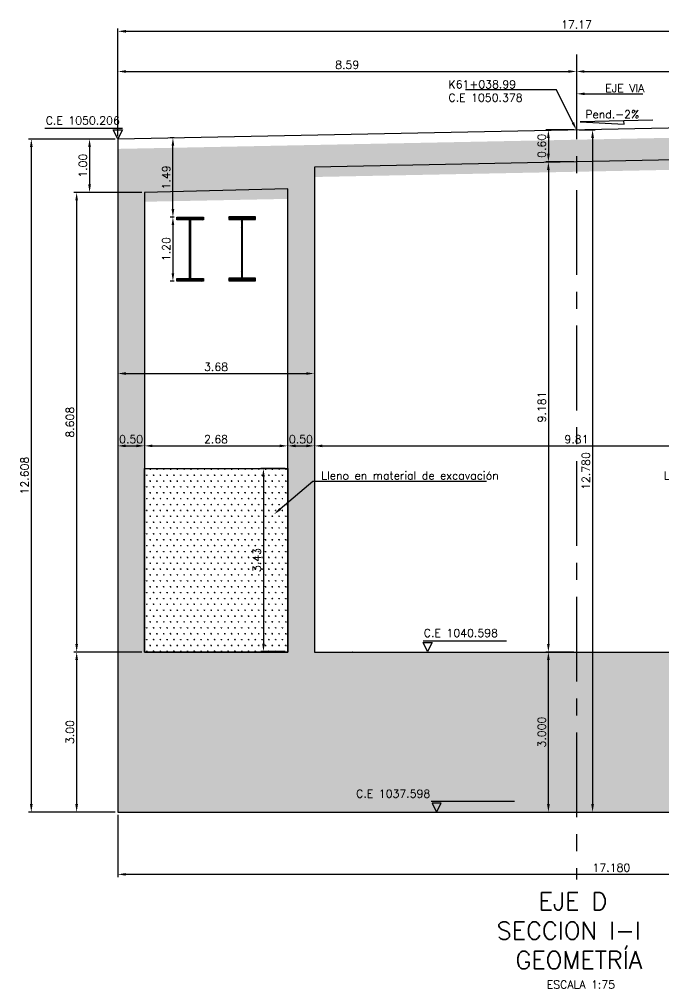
# Model space of a CAD drawing. Header units: metres. Extents: x 1080594 to 1081411, y 976871 to 977162.
# Drawn here: x 1081088.42 to 1081100.49, y 977058.88 to 977077.03 of the extents above; entities that cross this region are included whole.
import ezdxf
from ezdxf import colors
from ezdxf.entities.mleader import LeaderData, LeaderLine
from ezdxf.math import Vec2, Vec3

# ---------------------------------------------------------------- set-up
doc = ezdxf.new("R2010")
doc.units = ezdxf.units.M
doc.header["$LTSCALE"] = 25.4
doc.linetypes.add('CENTER', pattern=[2, 1.25, -0.25, 0.25, -0.25])
for name, color, linetype in [('CONTRAPESO', 3, 'Continuous'), ('DIMCONTRAPESO', 1, 'Continuous'), ('EJE VIA', 10, 'CENTER'), ('PERFIL MET', 37, 'Continuous'), ('REGL175', 7, 'Continuous'), ('SOLIDOS', 9, 'Continuous')]:
    doc.layers.add(name, color=color, linetype=linetype)
for name, color, linetype, lineweight in [('COTA', 1, 'Continuous', 30), ('COTACIM', 20, 'Continuous', 5), ('SOLIDOREFCONT', 254, 'Continuous', 5)]:
    doc.layers.add(name, color=color, linetype=linetype, lineweight=lineweight)
doc.styles.add('romans', font='romans.shx')
doc.dimstyles.new('Copy 75', dxfattribs={"dimtxt": 0.15, "dimasz": 0.15, "dimexe": 0.05, "dimexo": 0.05, "dimgap": 0.05, "dimtad": 1, "dimzin": 0, "dimdsep": 46, "dimtxsty": 'romans', "dimcen": 0.002, "dimclrd": 1, "dimclre": 1, "dimclrt": 3, "dimadec": 4, "dimazin": 0, "dimtfac": 1, "dimtofl": 0, "dimtmove": 1, "dimatfit": 3, "dimfxl": 1, "dimtolj": 1, "dimtzin": 0, "dimarcsym": 1})

# ---------------------------------------------------------------- blocks, each defined once
blk = doc.blocks.new('*D1361')
at = {"layer": 'COTA', "color": 1, "lineweight": -2, "transparency": 16777216}
for p, q in [((1081098.804037377, 977074.9620710793), (1081098.278559812, 977074.9620710793)), ((1081098.328559812, 977074.8120710793), (1081098.328559812, 977074.5137352598)), ((1081098.804039232, 977074.3637352597), (1081098.278559812, 977074.3637352597))]:
    blk.add_line(p, q, dxfattribs=at)
at = {"layer": 'COTA', "color": 1, "transparency": 16777216}
for points in [[(1081098.303559812, 977074.8120710793), (1081098.353559812, 977074.8120710793), (1081098.328559812, 977074.9620710793)], [(1081098.303559812, 977074.5137352598), (1081098.353559812, 977074.5137352598), (1081098.328559812, 977074.3637352597)]]:
    blk.add_solid(points, dxfattribs=at)
at = {"layer": 'Defpoints', "color": 0, "transparency": 16777216}
for p in [(1081098.854037378, 977074.9620710793), (1081098.328559812, 977074.3637352597), (1081098.854039232, 977074.3637352597)]:
    blk.add_point(p, dxfattribs=at)
at = {"layer": 'COTA', "color": 3, "transparency": 16777216, "insert": (1081098.203559812, 977074.6629031695), "char_height": 0.15, "attachment_point": 5, "rotation": 90, "style": 'romans'}
blk.add_mtext('\\A1;0.60', dxfattribs=at)
blk = doc.blocks.new('*D1348')
at = {"layer": 'COTA', "color": 1, "lineweight": -2, "transparency": 16777216}
for p, q in [((1081090.267493849, 977074.8420710828), (1081090.267493849, 977076.8584103943)), ((1081090.417493849, 977076.8084103942), (1081107.290584615, 977076.8084103942)), ((1081107.440584615, 977075.185532898), (1081107.440584615, 977076.8584103943))]:
    blk.add_line(p, q, dxfattribs=at)
at = {"layer": 'COTA', "color": 1, "transparency": 16777216}
for points in [[(1081090.417493849, 977076.8334103943), (1081090.417493849, 977076.7834103942), (1081090.267493849, 977076.8084103942)], [(1081107.290584615, 977076.8334103943), (1081107.290584615, 977076.7834103942), (1081107.440584615, 977076.8084103942)]]:
    blk.add_solid(points, dxfattribs=at)
at = {"layer": 'Defpoints', "color": 0, "transparency": 16777216}
for p in [(1081107.440584615, 977076.8084103942), (1081107.440584615, 977075.1355328979), (1081090.267493849, 977074.7920710827)]:
    blk.add_point(p, dxfattribs=at)
at = {"layer": 'COTA', "color": 3, "transparency": 16777216, "insert": (1081098.854039232, 977076.9334103942), "char_height": 0.15, "attachment_point": 5, "style": 'romans'}
blk.add_mtext('\\A1;17.17', dxfattribs=at)
blk = doc.blocks.new('*D1349')
at = {"layer": 'COTA', "color": 1, "lineweight": -2, "transparency": 16777216}
blk.add_line((1081090.414162893, 977069.0430119804), (1081090.614184708, 977069.0430119804), dxfattribs=at)
at = {"layer": 'COTA', "color": 1, "transparency": 16777216}
for points in [[(1081090.414162893, 977069.0680119804), (1081090.414162893, 977069.0180119803), (1081090.264162893, 977069.0430119804)], [(1081090.614184708, 977069.0680119804), (1081090.614184708, 977069.0180119803), (1081090.764184708, 977069.0430119804)]]:
    blk.add_solid(points, dxfattribs=at)
at = {"layer": 'Defpoints', "color": 0, "transparency": 16777216}
for p in [(1081090.264162893, 977069.0430119804), (1081090.764184708, 977069.0430119804), (1081090.764184708, 977069.0430119804)]:
    blk.add_point(p, dxfattribs=at)
at = {"layer": 'COTA', "color": 3, "transparency": 16777216, "insert": (1081090.5141738, 977069.1680119804), "char_height": 0.15, "attachment_point": 5, "style": 'romans'}
blk.add_mtext('\\A1;0.50', dxfattribs=at)
blk = doc.blocks.new('*D1350')
at = {"layer": 'COTA', "color": 1, "lineweight": -2, "transparency": 16777216}
for p, q in [((1081090.914184707, 977069.0429712028), (1081093.294149376, 977069.0429712028)), ((1081090.764184708, 977068.9930119803), (1081090.764184708, 977068.9929712027))]:
    blk.add_line(p, q, dxfattribs=at)
at = {"layer": 'COTA', "color": 1, "transparency": 16777216}
for points in [[(1081090.914184707, 977069.0679712028), (1081090.914184707, 977069.0179712027), (1081090.764184708, 977069.0429712028)], [(1081093.294149376, 977069.0679712028), (1081093.294149376, 977069.0179712027), (1081093.444149376, 977069.0429712028)]]:
    blk.add_solid(points, dxfattribs=at)
at = {"layer": 'Defpoints', "color": 0, "transparency": 16777216}
for p in [(1081090.764184708, 977069.0430119804), (1081093.444149376, 977069.0429712028), (1081093.444149376, 977069.0429712028)]:
    blk.add_point(p, dxfattribs=at)
at = {"layer": 'COTA', "color": 3, "transparency": 16777216, "insert": (1081092.104167042, 977069.1679712028), "char_height": 0.15, "attachment_point": 5, "style": 'romans'}
blk.add_mtext('\\A1;2.68', dxfattribs=at)
blk = doc.blocks.new('*D1351')
at = {"layer": 'COTA', "color": 1, "lineweight": -2, "transparency": 16777216}
blk.add_line((1081093.594149376, 977069.0429712028), (1081093.794171191, 977069.0429712028), dxfattribs=at)
at = {"layer": 'COTA', "color": 1, "transparency": 16777216}
for points in [[(1081093.594149376, 977069.0679712028), (1081093.594149376, 977069.0179712027), (1081093.444149376, 977069.0429712028)], [(1081093.794171191, 977069.0679712028), (1081093.794171191, 977069.0179712027), (1081093.94417119, 977069.0429712028)]]:
    blk.add_solid(points, dxfattribs=at)
at = {"layer": 'Defpoints', "color": 0, "transparency": 16777216}
for p in [(1081093.444149376, 977069.0429712028), (1081093.94417119, 977069.0429712028), (1081093.94417119, 977069.0429712028)]:
    blk.add_point(p, dxfattribs=at)
at = {"layer": 'COTA', "color": 3, "transparency": 16777216, "insert": (1081093.694160283, 977069.1679712028), "char_height": 0.15, "attachment_point": 5, "style": 'romans'}
blk.add_mtext('\\A1;0.50', dxfattribs=at)
blk = doc.blocks.new('*D1352')
at = {"layer": 'COTA', "color": 1, "lineweight": -2, "transparency": 16777216}
for p, q in [((1081094.09417119, 977069.042846919), (1081103.614147855, 977069.042846919)), ((1081093.94417119, 977068.9929712027), (1081093.94417119, 977068.992846919))]:
    blk.add_line(p, q, dxfattribs=at)
at = {"layer": 'COTA', "color": 1, "transparency": 16777216}
for points in [[(1081094.09417119, 977069.0678469191), (1081094.09417119, 977069.017846919), (1081093.94417119, 977069.042846919)], [(1081103.614147855, 977069.0678469191), (1081103.614147855, 977069.017846919), (1081103.764147855, 977069.042846919)]]:
    blk.add_solid(points, dxfattribs=at)
at = {"layer": 'Defpoints', "color": 0, "transparency": 16777216}
for p in [(1081093.94417119, 977069.0429712028), (1081103.764147855, 977069.042846919), (1081103.764147855, 977069.042846919)]:
    blk.add_point(p, dxfattribs=at)
at = {"layer": 'COTA', "color": 3, "transparency": 16777216, "insert": (1081098.854159523, 977069.167846919), "char_height": 0.15, "attachment_point": 5, "style": 'romans'}
blk.add_mtext('\\A1;9.81', dxfattribs=at)
blk = doc.blocks.new('*D1362')
at = {"layer": 'COTA', "color": 1, "lineweight": -2, "transparency": 16777216}
for p, q in [((1081090.264037377, 977062.1320711164), (1081090.264037377, 977060.9666532002)), ((1081107.444037377, 977062.1320711164), (1081107.444037377, 977060.9666532002)), ((1081107.294037377, 977061.0166532003), (1081090.414037377, 977061.0166532003))]:
    blk.add_line(p, q, dxfattribs=at)
at = {"layer": 'COTA', "color": 1, "transparency": 16777216}
for points in [[(1081090.414037377, 977061.0416532003), (1081090.414037377, 977060.9916532002), (1081090.264037377, 977061.0166532003)], [(1081107.294037377, 977061.0416532003), (1081107.294037377, 977060.9916532002), (1081107.444037377, 977061.0166532003)]]:
    blk.add_solid(points, dxfattribs=at)
at = {"layer": 'Defpoints', "color": 0, "transparency": 16777216}
for p in [(1081090.264037377, 977062.1820711164), (1081107.444037377, 977062.1820711164), (1081090.264037377, 977061.0166532003)]:
    blk.add_point(p, dxfattribs=at)
at = {"layer": 'COTA', "color": 3, "transparency": 16777216, "insert": (1081099.508934862, 977061.1416532003), "char_height": 0.15, "attachment_point": 5, "style": 'romans'}
blk.add_mtext('\\A1;17.180', dxfattribs=at)
blk = doc.blocks.new('*D1356')
at = {"layer": 'Defpoints', "color": 0, "transparency": 16777216}
for p in [(1081098.854039232, 977076.055799124), (1081098.854039232, 977076.055799124), (1081090.267493849, 977074.7920710827)]:
    blk.add_point(p, dxfattribs=at)
at = {"layer": 'DIMCONTRAPESO', "color": 1, "lineweight": -2, "transparency": 16777216}
for p, q in [((1081090.267493849, 977074.8420710828), (1081090.267493849, 977076.105799124)), ((1081090.417493849, 977076.055799124), (1081098.704039232, 977076.055799124))]:
    blk.add_line(p, q, dxfattribs=at)
at = {"layer": 'DIMCONTRAPESO', "color": 1, "transparency": 16777216}
for points in [[(1081090.417493849, 977076.080799124), (1081090.417493849, 977076.0307991239), (1081090.267493849, 977076.055799124)], [(1081098.704039232, 977076.080799124), (1081098.704039232, 977076.0307991239), (1081098.854039232, 977076.055799124)]]:
    blk.add_solid(points, dxfattribs=at)
at = {"layer": 'DIMCONTRAPESO', "color": 3, "transparency": 16777216, "insert": (1081094.560766541, 977076.180799124), "char_height": 0.15, "attachment_point": 5, "style": 'romans'}
blk.add_mtext('\\A1;8.59', dxfattribs=at)
blk = doc.blocks.new('*D1357')
at = {"layer": 'Defpoints', "color": 0, "transparency": 16777216}
for p in [(1081098.854039232, 977076.055799124), (1081107.440584615, 977076.055799124), (1081107.440584615, 977075.1355328979)]:
    blk.add_point(p, dxfattribs=at)
at = {"layer": 'DIMCONTRAPESO', "color": 1, "lineweight": -2, "transparency": 16777216}
for p, q in [((1081107.440584615, 977075.185532898), (1081107.440584615, 977076.105799124)), ((1081099.004039232, 977076.055799124), (1081107.290584615, 977076.055799124))]:
    blk.add_line(p, q, dxfattribs=at)
at = {"layer": 'DIMCONTRAPESO', "color": 1, "transparency": 16777216}
for points in [[(1081099.004039232, 977076.080799124), (1081099.004039232, 977076.0307991239), (1081098.854039232, 977076.055799124)], [(1081107.290584615, 977076.080799124), (1081107.290584615, 977076.0307991239), (1081107.440584615, 977076.055799124)]]:
    blk.add_solid(points, dxfattribs=at)
at = {"layer": 'DIMCONTRAPESO', "color": 3, "transparency": 16777216, "insert": (1081103.147311924, 977076.180799124), "char_height": 0.15, "attachment_point": 5, "style": 'romans'}
blk.add_mtext('\\A1;8.59', dxfattribs=at)
blk = doc.blocks.new('*D1359')
at = {"layer": 'COTA', "color": 1, "lineweight": -2, "transparency": 16777216}
for p, q in [((1081090.267497331, 977070.4456974885), (1081090.267497331, 977070.4483918151)), ((1081090.417497331, 977070.398391815), (1081093.794050286, 977070.398391815))]:
    blk.add_line(p, q, dxfattribs=at)
at = {"layer": 'COTA', "color": 1, "transparency": 16777216}
for points in [[(1081090.417497331, 977070.423391815), (1081090.417497331, 977070.373391815), (1081090.267497331, 977070.398391815)], [(1081093.794050286, 977070.423391815), (1081093.794050286, 977070.373391815), (1081093.944050286, 977070.398391815)]]:
    blk.add_solid(points, dxfattribs=at)
at = {"layer": 'Defpoints', "color": 0, "transparency": 16777216}
for p in [(1081090.267497331, 977070.3956974884), (1081093.944050286, 977070.398391815), (1081093.944050286, 977070.398391815)]:
    blk.add_point(p, dxfattribs=at)
at = {"layer": 'COTA', "color": 3, "transparency": 16777216, "insert": (1081092.105773808, 977070.523391815), "char_height": 0.15, "attachment_point": 5, "style": 'romans'}
blk.add_mtext('\\A1;3.68', dxfattribs=at)
blk = doc.blocks.new('*D1343')
at = {"layer": 'COTA', "color": 1, "lineweight": -2, "transparency": 16777216}
for p, q in [((1081091.317637502, 977073.327808579), (1081091.247157759, 977073.327808579)), ((1081091.297157759, 977073.1778085789), (1081091.297157759, 977072.277704947)), ((1081091.317637502, 977072.127704947), (1081091.247157759, 977072.127704947))]:
    blk.add_line(p, q, dxfattribs=at)
at = {"layer": 'COTA', "color": 1, "transparency": 16777216}
for points in [[(1081091.272157759, 977073.1778085789), (1081091.322157759, 977073.1778085789), (1081091.297157759, 977073.327808579)], [(1081091.272157759, 977072.277704947), (1081091.322157759, 977072.277704947), (1081091.297157759, 977072.127704947)]]:
    blk.add_solid(points, dxfattribs=at)
at = {"layer": 'Defpoints', "color": 0, "transparency": 16777216}
for p in [(1081091.367637502, 977073.327808579), (1081091.297157759, 977072.127704947), (1081091.367637502, 977072.127704947)]:
    blk.add_point(p, dxfattribs=at)
at = {"layer": 'COTA', "color": 3, "transparency": 16777216, "insert": (1081091.172157759, 977072.7277567631), "char_height": 0.15, "attachment_point": 5, "rotation": 90, "style": 'romans'}
blk.add_mtext('\\A1;1.20', dxfattribs=at)
blk = doc.blocks.new('*D1344')
at = {"layer": 'COTA', "color": 1, "lineweight": -2, "transparency": 16777216}
for p, q in [((1081091.317637502, 977074.8140739558), (1081091.247157759, 977074.8140739558)), ((1081091.297157759, 977073.477808579), (1081091.297157759, 977074.6640739557)), ((1081091.317637502, 977073.327808579), (1081091.247157759, 977073.327808579))]:
    blk.add_line(p, q, dxfattribs=at)
at = {"layer": 'COTA', "color": 1, "transparency": 16777216}
for points in [[(1081091.272157759, 977074.6640739557), (1081091.322157759, 977074.6640739557), (1081091.297157759, 977074.8140739558)], [(1081091.272157759, 977073.477808579), (1081091.322157759, 977073.477808579), (1081091.297157759, 977073.327808579)]]:
    blk.add_solid(points, dxfattribs=at)
at = {"layer": 'Defpoints', "color": 0, "transparency": 16777216}
for p in [(1081091.297157759, 977074.8140739558), (1081091.367637502, 977074.8140739558), (1081091.367637502, 977073.327808579)]:
    blk.add_point(p, dxfattribs=at)
at = {"layer": 'COTA', "color": 3, "transparency": 16777216, "insert": (1081091.172157759, 977074.0709412674), "char_height": 0.15, "attachment_point": 5, "rotation": 90, "style": 'romans'}
blk.add_mtext('\\A1;1.49', dxfattribs=at)
blk = doc.blocks.new('*D1360')
at = {"layer": 'Defpoints', "color": 0, "transparency": 16777216}
for p in [(1081098.328581658, 977065.1818020274), (1081098.328581658, 977065.1818020274), (1081098.328581658, 977062.1820711164)]:
    blk.add_point(p, dxfattribs=at)
at = {"layer": 'DIMCONTRAPESO', "color": 1, "lineweight": -2, "transparency": 16777216}
blk.add_line((1081098.328581658, 977062.3320711164), (1081098.328581658, 977065.0318020274), dxfattribs=at)
at = {"layer": 'DIMCONTRAPESO', "color": 1, "transparency": 16777216}
for points in [[(1081098.303581658, 977065.0318020274), (1081098.353581658, 977065.0318020274), (1081098.328581658, 977065.1818020274)], [(1081098.303581658, 977062.3320711164), (1081098.353581658, 977062.3320711164), (1081098.328581658, 977062.1820711164)]]:
    blk.add_solid(points, dxfattribs=at)
at = {"layer": 'DIMCONTRAPESO', "color": 3, "transparency": 16777216, "insert": (1081098.203581658, 977063.681936572), "char_height": 0.15, "attachment_point": 5, "rotation": 90, "style": 'romans'}
blk.add_mtext('\\A1;3.000', dxfattribs=at)
blk = doc.blocks.new('*D1347')
at = {"layer": 'COTA', "color": 1, "lineweight": -2, "transparency": 16777216}
for p, q in [((1081098.804039232, 977074.3626820024), (1081098.278581658, 977074.3626820024)), ((1081098.328581658, 977074.2126820023), (1081098.328581658, 977065.3318020274)), ((1081098.804039232, 977065.1818020274), (1081098.278581658, 977065.1818020274))]:
    blk.add_line(p, q, dxfattribs=at)
at = {"layer": 'COTA', "color": 1, "transparency": 16777216}
for points in [[(1081098.303581658, 977074.2126820023), (1081098.353581658, 977074.2126820023), (1081098.328581658, 977074.3626820024)], [(1081098.303581658, 977065.3318020274), (1081098.353581658, 977065.3318020274), (1081098.328581658, 977065.1818020274)]]:
    blk.add_solid(points, dxfattribs=at)
at = {"layer": 'Defpoints', "color": 0, "transparency": 16777216}
for p in [(1081098.854039232, 977074.3626820024), (1081098.328581658, 977065.1818020274), (1081098.854039232, 977065.1818020274)]:
    blk.add_point(p, dxfattribs=at)
at = {"layer": 'COTA', "color": 3, "transparency": 16777216, "insert": (1081098.203581658, 977069.772242015), "char_height": 0.15, "attachment_point": 5, "rotation": 90, "style": 'romans'}
blk.add_mtext('\\A1;9.181', dxfattribs=at)
blk = doc.blocks.new('*D1390')
at = {"layer": 'COTA', "color": 1, "lineweight": -2, "transparency": 16777216}
for p, q in [((1081098.904039232, 977074.9620711164), (1081099.206435062, 977074.9620711164)), ((1081099.156435062, 977074.8120711164), (1081099.156435062, 977062.3320711164)), ((1081098.904039232, 977062.1820711164), (1081099.206435062, 977062.1820711164))]:
    blk.add_line(p, q, dxfattribs=at)
at = {"layer": 'COTA', "color": 1, "transparency": 16777216}
for points in [[(1081099.131435063, 977074.8120711164), (1081099.181435062, 977074.8120711164), (1081099.156435062, 977074.9620711164)], [(1081099.131435063, 977062.3320711164), (1081099.181435062, 977062.3320711164), (1081099.156435062, 977062.1820711164)]]:
    blk.add_solid(points, dxfattribs=at)
at = {"layer": 'Defpoints', "color": 0, "transparency": 16777216}
for p in [(1081098.854039232, 977074.9620711164), (1081098.854039232, 977062.1820711164), (1081099.156435062, 977062.1820711164)]:
    blk.add_point(p, dxfattribs=at)
at = {"layer": 'COTA', "color": 3, "transparency": 16777216, "insert": (1081099.031435062, 977068.5720711165), "char_height": 0.15, "attachment_point": 5, "rotation": 90, "style": 'romans'}
blk.add_mtext('\\A1;12.780', dxfattribs=at)
blk = doc.blocks.new('*D1391')
at = {"layer": 'COTA', "color": 1, "lineweight": -2, "transparency": 16777216}
for p, q in [((1081090.217472004, 977074.7903397719), (1081088.595518044, 977074.7903397719)), ((1081088.645518044, 977074.6403397719), (1081088.645518044, 977062.3320711164)), ((1081090.217493849, 977062.1820711164), (1081088.595518044, 977062.1820711164))]:
    blk.add_line(p, q, dxfattribs=at)
at = {"layer": 'COTA', "color": 1, "transparency": 16777216}
for points in [[(1081088.620518044, 977074.6403397719), (1081088.670518044, 977074.6403397719), (1081088.645518044, 977074.7903397719)], [(1081088.620518044, 977062.3320711164), (1081088.670518044, 977062.3320711164), (1081088.645518044, 977062.1820711164)]]:
    blk.add_solid(points, dxfattribs=at)
at = {"layer": 'Defpoints', "color": 0, "transparency": 16777216}
for p in [(1081090.267472004, 977074.7903397719), (1081088.645518044, 977062.1820711164), (1081090.267493849, 977062.1820711164)]:
    blk.add_point(p, dxfattribs=at)
at = {"layer": 'COTA', "color": 3, "transparency": 16777216, "insert": (1081088.520518044, 977068.4862054443), "char_height": 0.15, "attachment_point": 5, "rotation": 90, "style": 'romans'}
blk.add_mtext('\\A1;12.608', dxfattribs=at)
blk = doc.blocks.new('*D1392')
at = {"layer": 'COTA', "color": 1, "lineweight": -2, "transparency": 16777216}
for p, q in [((1081090.214899655, 977074.7902883249), (1081089.686415677, 977074.7902883249)), ((1081089.736415677, 977074.6402883249), (1081089.736415677, 977073.9398671843)), ((1081090.717297927, 977073.7898671842), (1081089.686415677, 977073.7898671842))]:
    blk.add_line(p, q, dxfattribs=at)
at = {"layer": 'COTA', "color": 1, "transparency": 16777216}
for points in [[(1081089.711415677, 977074.6402883249), (1081089.761415677, 977074.6402883249), (1081089.736415677, 977074.7902883249)], [(1081089.711415677, 977073.9398671843), (1081089.761415677, 977073.9398671843), (1081089.736415677, 977073.7898671842)]]:
    blk.add_solid(points, dxfattribs=at)
at = {"layer": 'Defpoints', "color": 0, "transparency": 16777216}
for p in [(1081090.264899655, 977074.7902883249), (1081089.736415677, 977073.7898671842), (1081090.767297927, 977073.7898671842)]:
    blk.add_point(p, dxfattribs=at)
at = {"layer": 'COTA', "color": 3, "transparency": 16777216, "insert": (1081089.611415677, 977074.2900777546), "char_height": 0.15, "attachment_point": 5, "rotation": 90, "style": 'romans'}
blk.add_mtext('\\A1;1.00', dxfattribs=at)
blk = doc.blocks.new('*D1393')
at = {"layer": 'COTA', "color": 1, "lineweight": -2, "transparency": 16777216}
for p, q in [((1081090.217474278, 977073.7898671842), (1081089.444434965, 977073.7898671842)), ((1081089.494434965, 977073.6398671842), (1081089.494434965, 977065.3318020275)), ((1081090.717493849, 977065.1818020275), (1081089.444434965, 977065.1818020275))]:
    blk.add_line(p, q, dxfattribs=at)
at = {"layer": 'COTA', "color": 1, "transparency": 16777216}
for points in [[(1081089.469434965, 977073.6398671842), (1081089.519434965, 977073.6398671842), (1081089.494434965, 977073.7898671842)], [(1081089.469434965, 977065.3318020275), (1081089.519434965, 977065.3318020275), (1081089.494434965, 977065.1818020275)]]:
    blk.add_solid(points, dxfattribs=at)
at = {"layer": 'Defpoints', "color": 0, "transparency": 16777216}
for p in [(1081090.267474278, 977073.7898671842), (1081089.494434965, 977065.1818020275), (1081090.767493849, 977065.1818020275)]:
    blk.add_point(p, dxfattribs=at)
at = {"layer": 'COTA', "color": 3, "transparency": 16777216, "insert": (1081089.369434965, 977069.485834606), "char_height": 0.15, "attachment_point": 5, "rotation": 90, "style": 'romans'}
blk.add_mtext('\\A1;8.608', dxfattribs=at)
blk = doc.blocks.new('*D1394')
at = {"layer": 'COTA', "color": 1, "lineweight": -2, "transparency": 16777216}
for p, q in [((1081090.717493849, 977065.1818020275), (1081089.444434965, 977065.1818020275)), ((1081089.494434965, 977065.0318020275), (1081089.494434965, 977062.3320711164)), ((1081090.214037377, 977062.1820711164), (1081089.444434965, 977062.1820711164))]:
    blk.add_line(p, q, dxfattribs=at)
at = {"layer": 'COTA', "color": 1, "transparency": 16777216}
for points in [[(1081089.469434965, 977065.0318020275), (1081089.519434965, 977065.0318020275), (1081089.494434965, 977065.1818020275)], [(1081089.469434965, 977062.3320711164), (1081089.519434965, 977062.3320711164), (1081089.494434965, 977062.1820711164)]]:
    blk.add_solid(points, dxfattribs=at)
at = {"layer": 'Defpoints', "color": 0, "transparency": 16777216}
for p in [(1081090.767493849, 977065.1818020275), (1081089.494434965, 977062.1820711164), (1081090.264037377, 977062.1820711164)]:
    blk.add_point(p, dxfattribs=at)
at = {"layer": 'COTA', "color": 3, "transparency": 16777216, "insert": (1081089.369434965, 977063.6819365721), "char_height": 0.15, "attachment_point": 5, "rotation": 90, "style": 'romans'}
blk.add_mtext('\\A1;3.00', dxfattribs=at)
blk = doc.blocks.new('*D1438')
at = {"layer": 'COTA', "color": 1, "lineweight": -2, "transparency": 16777216}
for p, q in [((1081093.396980982, 977068.6165394875), (1081092.942746268, 977068.6165394875)), ((1081092.992746268, 977068.4665394875), (1081092.992746268, 977065.3398064995)), ((1081093.397440202, 977065.1898064995), (1081092.942746268, 977065.1898064995))]:
    blk.add_line(p, q, dxfattribs=at)
at = {"layer": 'COTA', "color": 1, "transparency": 16777216}
for points in [[(1081092.967746268, 977068.4665394875), (1081093.017746268, 977068.4665394875), (1081092.992746268, 977068.6165394875)], [(1081092.967746268, 977065.3398064995), (1081093.017746268, 977065.3398064995), (1081092.992746268, 977065.1898064995)]]:
    blk.add_solid(points, dxfattribs=at)
at = {"layer": 'Defpoints', "color": 0, "transparency": 16777216}
for p in [(1081093.446980982, 977068.6165394875), (1081092.992746268, 977065.1898064995), (1081093.447440202, 977065.1898064995)]:
    blk.add_point(p, dxfattribs=at)
at = {"layer": 'COTA', "color": 3, "transparency": 16777216, "insert": (1081092.867746268, 977066.9031729937), "char_height": 0.15, "attachment_point": 5, "rotation": 90, "style": 'romans'}
blk.add_mtext('\\A1;3.43', dxfattribs=at)

msp = doc.modelspace()

# ---------------------------------------------------------------- hatches: boundary and pattern name
at = {"layer": 'PERFIL MET'}
h = msp.add_hatch(dxfattribs=at)
h.set_pattern_fill('ANSI31', color=256, scale=0.005)
h.set_pattern_definition([(45, (423.2621290481184, -52.51213367003947), (-0.01122532015133644, 0.01122532015133644), [])])
h.paths.add_polyline_path([(1081091.627162502, 977073.276904947), (1081091.627162502, 977072.178504947), (1081091.867637502, 977072.178504947), (1081091.867637502, 977072.127704947), (1081091.367637502, 977072.127704947), (1081091.367637502, 977072.178504947), (1081091.608112502, 977072.178504947), (1081091.608112502, 977073.276904947), (1081091.367637502, 977073.276904947), (1081091.367637502, 977073.327704947), (1081091.867637502, 977073.327704947), (1081091.867637502, 977073.276904947)])
h = msp.add_hatch(dxfattribs=at)
h.set_pattern_fill('ANSI31', color=256, scale=0.005)
h.set_pattern_definition([(45, (423.2621290481184, -52.50676417688373), (-0.01122532015133644, 0.01122532015133644), [])])
h.paths.add_polyline_path([(1081092.583124679, 977073.2822744402), (1081092.583124679, 977072.1838744401), (1081092.342649679, 977072.1838744401), (1081092.342649679, 977072.1330744402), (1081092.842649679, 977072.1330744402), (1081092.842649679, 977072.1838744401), (1081092.602174679, 977072.1838744401), (1081092.602174679, 977073.2822744402), (1081092.842649679, 977073.2822744402), (1081092.842649679, 977073.3330744401), (1081092.342649679, 977073.3330744401), (1081092.342649679, 977073.2822744402)])
at = {"layer": 'SOLIDOREFCONT', "true_color": 0x5b5b5b, "transparency": 33554546}
h = msp.add_hatch(dxfattribs=at)
h.set_pattern_fill('AR-CONC', color=251, scale=0.005)
h.set_pattern_definition([(49.99999999999999, (307.6941486909054, -0.1842686521122232), (0.91092334498002, -0.07969542769451543), [0.09525, -1.04775]), (355, (307.6941486909054, -0.1842686521122232), (-0.1762171071248467, 0.9552842261951757), [0.0762, -0.83820292085]), (100.4514447, (307.7700587259606, -0.1909099195618182), (0.7347062354517664, 0.8755887595609755), [0.08095004399999998, -0.8904512229999998]), (46.18420000000002, (307.6941486909054, 0.06973134784493595), (1.35539520446065, -0.2102116396636357), [0.1428749999999998, -1.571624999999999]), (96.63555760999992, (307.8070981909987, 0.05221384787000716), (1.187020670257515, 1.237130622988608), [0.1214251157, -1.3356780408]), (351.1841511700001, (307.6941486909054, 0.06973134784493595), (1.187020670324885, 1.237130622927663), [0.11429983535, -1.2572986596]), (21, (307.8211486910004, 0.006231347913853824), (0.7580719563456624, -0.5113259909354381), [0.09525, -1.04775]), (326.0000000000001, (307.8211486910004, 0.006231347913853824), (0.3090101417382354, 0.9209398306115963), [0.0762, -0.8382]), (71.45144499999999, (307.8843213538639, -0.0363791516283527), (1.067082096393581, 0.4096138444295262), [0.08095004400000001, -0.8904496879999999]), (37.50000000000001, (307.6941486909054, -0.1842686521122232), (0.01544301625295908, 0.4227751943657655), [0, -0.82804, 0, -0.8509000000000001, 0, -0.8413750000000001]), (7.499999999999999, (307.6941486909054, -0.1842686521122232), (0.3340983125515287, 0.5009028740905975), [0, -0.48514, 0, -0.80899, 0, -0.320675]), (327.5, (307.4109386908822, -0.1842686521122232), (0.677952975834357, -0.02864371996336722), [0, -0.3175, 0, -0.9906, 0, -1.31445]), (317.5, (307.28393869102, -0.1842686521122232), (0.7406459069300902, 0.1271324551666652), [0, -0.41275, 0, -0.65786, 0, -0.93345])])
h.paths.add_polyline_path([(1081107.447493849, 977065.5760711199), (1081107.440624597, 977074.9495337346), (1081090.267493849, 977074.6060711198), (1081090.267493849, 977065.5760711199), (1081090.267493849, 977062.1728020274), (1081107.447493849, 977062.1728020274)])
h.paths.add_polyline_path([(1081104.267493822, 977065.1728020274), (1081104.261900086, 977073.8857592645), (1081106.940881069, 977073.9393388841), (1081106.94505631, 977068.6165392902), (1081106.947004605, 977068.61653949), (1081106.947441219, 977065.5760711199), (1081106.947441274, 977065.5760711199), (1081106.946285808, 977065.172939318), (1081104.268649261, 977065.1726647369), (1081104.267493822, 977065.1728020274), (1081106.947441191, 977065.1728020273), (1081106.947004605, 977068.61653949), (1081106.94505631, 977068.6165392902), (1081106.947441247, 977065.1728020273)], flags=16)
h.paths.add_polyline_path([(1081103.767410322, 977065.1728020274), (1081103.056132693, 977065.1728020274), (1081103.056132693, 977065.1818020274), (1081094.658855005, 977065.1818020274), (1081094.658855005, 977065.1728020274), (1081093.946759343, 977065.1728020274), (1081093.946024837, 977074.0795217515), (1081103.76737937, 977074.2759488422)], flags=16)
h.paths.add_polyline_path([(1081093.447441247, 977065.1728020273), (1081090.767493822, 977065.1728020274), (1081090.767419763, 977068.616264709), (1081090.767297927, 977073.6158672213), (1081093.44627891, 977073.669446841)], flags=16)
at = {"layer": 'SOLIDOS'}
h = msp.add_hatch(dxfattribs=at)
h.set_pattern_fill('SWAMP', color=252, scale=0.005)
h.set_pattern_definition([(0, (0, 0), (0.0635, 0.109985226181), [0.015875, -0.111125]), (90, (0.0079375, 0), (-0.06349999999999999, 0.109985226181), [0.0079375, -0.212032952362]), (90, (0.009921875, 0), (-0.06349999999999999, 0.109985226181), [0.006350000000000001, -0.213620452362]), (90, (0.005953125, 0), (-0.06349999999999999, 0.109985226181), [0.006350000000000001, -0.213620452362]), (59.99999999999999, (0.01190625, 0), (-0.06349999991372332, 0.1099852262308119), [0.00508, -0.12192]), (120, (0.00396875, 0), (-0.1269999999137233, 4.981188794772607e-11), [0.005079999999999999, -0.12192])])
h.paths.add_polyline_path([(1081093.444985774, 977068.6165392036), (1081090.769987682, 977068.6165369342), (1081090.769987681, 977065.1728093582), (1081093.444985774, 977065.1727946965)])

# ---------------------------------------------------------------- linework, layer by layer
at = {"layer": 'CONTRAPESO'}
for points in [[(1081107.440602751, 977075.1338023867), (1081090.267472004, 977074.7903397719), (1081090.267493849, 977065.1818020274), (1081090.267493849, 977065.1818020274), (1081090.264037377, 977062.1820711164), (1081107.444037377, 977062.1820711164), (1081107.447493849, 977065.1818020274), (1081107.447493849, 977065.1818020274)], [(1081090.767419763, 977068.616264709), (1081093.447004605, 977068.61653949), (1081093.447441219, 977065.1818020274), (1081090.767493849, 977065.1818020275)]]:
    msp.add_lwpolyline(points, close=True, dxfattribs=at)
for points in [[(1081103.056132693, 977065.1818020274), (1081103.056132693, 977065.1818020274), (1081103.767410322, 977065.1818020274), (1081103.76737937, 977074.4619488051), (1081093.946024837, 977074.2655217145), (1081093.946759343, 977065.1818020274), (1081094.658855005, 977065.1818020274), (1081094.655398533, 977065.1818020274), (1081103.052676221, 977065.1818020274)], [(1081093.447441274, 977065.1818020274), (1081093.44627891, 977073.855446804), (1081090.767297927, 977073.7898671842), (1081090.767493849, 977065.1818020275), (1081093.447441274, 977065.1818020274), (1081093.447441274, 977065.1818020274)]]:
    msp.add_lwpolyline(points, dxfattribs=at)
at = {"layer": 'COTA', "color": 2}
for points in [[(1081088.896495724, 977074.9923918183), (1081090.352697567, 977074.9923918183)], [(1081095.980590699, 977065.3918794083), (1081097.544045465, 977065.3918794083)], [(1081097.693160483, 977062.3824054636), (1081096.133947211, 977062.3824054636)]]:
    msp.add_lwpolyline(points, dxfattribs=at)
at = {"layer": 'COTA'}
msp.add_lwpolyline([(1081100.281976513, 977075.1416671625), (1081098.920587016, 977075.1143761439), (1081099.745153224, 977075.0661512727), (1081099.743855648, 977075.1308797526)], dxfattribs=at)
at = {"layer": 'COTA', "color": 2}
for points in [[(1081090.180605385, 977074.9611148008), (1081090.352704457, 977074.9611148008), (1081090.266654921, 977074.793703239), (1081090.266654921, 977074.793703239)], [(1081095.980590699, 977065.3606023907), (1081096.152689771, 977065.3606023907), (1081096.066640235, 977065.1931908289), (1081096.066640235, 977065.1931908289)], [(1081096.321321688, 977062.351128446), (1081096.149222616, 977062.351128446), (1081096.235272152, 977062.1837168842), (1081096.235272152, 977062.1837168842)]]:
    msp.add_lwpolyline(points, close=True, dxfattribs=at)
at = {"layer": 'EJE VIA', "ltscale": 0.05}
msp.add_lwpolyline([(1081098.854039232, 977076.3755794431), (1081098.854039232, 977060.9190822849)], dxfattribs=at)
at = {"layer": 'PERFIL MET'}
for points in [[(1081091.627162502, 977073.276904947), (1081091.627162502, 977072.178504947), (1081091.867637502, 977072.178504947), (1081091.867637502, 977072.127704947), (1081091.367637502, 977072.127704947), (1081091.367637502, 977072.178504947), (1081091.608112502, 977072.178504947), (1081091.608112502, 977073.276904947), (1081091.367637502, 977073.276904947), (1081091.367637502, 977073.327704947), (1081091.867637502, 977073.327704947), (1081091.867637502, 977073.276904947)], [(1081092.583124679, 977073.2822744402), (1081092.583124679, 977072.1838744401), (1081092.342649679, 977072.1838744401), (1081092.342649679, 977072.1330744402), (1081092.842649679, 977072.1330744402), (1081092.842649679, 977072.1838744401), (1081092.602174679, 977072.1838744401), (1081092.602174679, 977073.2822744402), (1081092.842649679, 977073.2822744402), (1081092.842649679, 977073.3330744401), (1081092.342649679, 977073.3330744401), (1081092.342649679, 977073.2822744402)]]:
    msp.add_lwpolyline(points, close=True, dxfattribs=at)

# ---------------------------------------------------------------- texts
at = {"layer": 'COTA', "color": 3, "char_height": 0.15, "style": 'romans'}
for s, insert, attachment_point in [('C.E 1050.206', (1081088.914722568, 977075.212974658), 1), ('C.E 1040.598', (1081095.995564146, 977065.612462248), 1), ('C.E 1037.598', (1081096.116794782, 977062.6029883033), 3)]:
    msp.add_mtext(s, dxfattribs=dict(at, insert=insert, attachment_point=attachment_point))
at = {"layer": 'COTA', "color": 3, "insert": (1081100.029882403, 977075.3283904883), "char_height": 0.15, "attachment_point": 3, "rotation": 359.9979362755683, "style": 'romans'}
msp.add_mtext('Pend.-2%', dxfattribs=at)
at = {"layer": 'REGL175', "insert": (1081090.930396824, 977060.6770256347), "char_height": 0.33, "width": 14.49150362575892, "attachment_point": 1, "style": 'romans'}
msp.add_mtext('\\pi7.2152;{\\C0;EJE D\\P\\pi6.4294;SECCION I-I \\P\\pi6.7822;GEOMETRÍA\\P\\pi7.3672;\\H0.45455x;\\C3;ESCALA 1:75}', dxfattribs=at)

# ---------------------------------------------------------------- dimensions: what is measured, and where the dimension line sits
at = {"layer": 'COTA', "color": 4}
dim = msp.add_linear_dim(base=(1081107.440584615, 977076.8084103942), p1=(1081090.267493849, 977074.7920710827), p2=(1081107.440584615, 977075.1355328979), dimstyle='Copy 75', dxfattribs=at)
dim.commit()
dim.dimension.update_dxf_attribs({"geometry": '*D1348', "text_midpoint": (1081098.854039232, 977076.9334103942)})
at = {"layer": 'COTA', "color": 2}
for base, p1, p2, picture, middle in [((1081091.297157759, 977074.8140739558), (1081091.367637502, 977073.327808579), (1081091.367637502, 977074.8140739558), '*D1344', (1081091.172157759, 977074.0709412674)), ((1081089.736415677, 977073.7898671842), (1081090.264899655, 977074.7902883249), (1081090.767297927, 977073.7898671842), '*D1392', (1081089.611415677, 977074.2900777546)), ((1081091.297157759, 977072.127704947), (1081091.367637502, 977073.327808579), (1081091.367637502, 977072.127704947), '*D1343', (1081091.172157759, 977072.7277567631)), ((1081092.992746268, 977065.1898064995), (1081093.446980982, 977068.6165394875), (1081093.447440202, 977065.1898064995), '*D1438', (1081092.867746268, 977066.9031729937)), ((1081089.494434965, 977062.1820711164), (1081090.767493849, 977065.1818020275), (1081090.264037377, 977062.1820711164), '*D1394', (1081089.369434965, 977063.6819365721))]:
    dim = msp.add_linear_dim(base=base, p1=p1, p2=p2, angle=90, dimstyle='Copy 75', dxfattribs=at)
    dim.commit()
    dim.dimension.update_dxf_attribs({"geometry": picture, "text_midpoint": middle})
at = {"layer": 'COTA', "color": 4}
dim = msp.add_linear_dim(base=(1081098.328559812, 977074.3637352597), p1=(1081098.854037378, 977074.9620710793), p2=(1081098.854039232, 977074.3637352597), angle=90, dimstyle='Copy 75', dxfattribs=at)
dim.commit()
dim.dimension.update_dxf_attribs({"geometry": '*D1361', "text_midpoint": (1081098.328559812, 977074.6629031695), "dimtype": 160})
at = {"layer": 'COTA', "color": 2}
for base, p1, p2, picture, middle in [((1081099.156435062, 977062.1820711164), (1081098.854039232, 977074.9620711164), (1081098.854039232, 977062.1820711164), '*D1390', (1081099.031435062, 977068.5720711165)), ((1081088.645518044, 977062.1820711164), (1081090.267472004, 977074.7903397719), (1081090.267493849, 977062.1820711164), '*D1391', (1081088.520518044, 977068.4862054443)), ((1081098.328581658, 977065.1818020274), (1081098.854039232, 977074.3626820024), (1081098.854039232, 977065.1818020274), '*D1347', (1081098.203581658, 977069.772242015)), ((1081089.494434965, 977065.1818020275), (1081090.267474278, 977073.7898671842), (1081090.767493849, 977065.1818020275), '*D1393', (1081089.369434965, 977069.485834606))]:
    dim = msp.add_linear_dim(base=base, p1=p1, p2=p2, angle=90, dimstyle='Copy 75', override={"dimdec": 3}, dxfattribs=at)
    dim.commit()
    dim.dimension.update_dxf_attribs({"geometry": picture, "text_midpoint": middle})
at = {"layer": 'COTA'}
dim = msp.add_linear_dim(base=(1081093.944050286, 977070.398391815), p1=(1081090.267497331, 977070.3956974884), p2=(1081093.944050286, 977070.398391815), dimstyle='Copy 75', dxfattribs=at)
dim.commit()
dim.dimension.update_dxf_attribs({"geometry": '*D1359', "text_midpoint": (1081092.105773808, 977070.523391815)})
for base, p1, p2, picture, middle in [((1081090.764184708, 977069.0430119804), (1081090.264162893, 977069.0430119804), (1081090.764184708, 977069.0430119804), '*D1349', (1081090.5141738, 977069.0430119804)), ((1081093.444149376, 977069.0429712028), (1081090.764184708, 977069.0430119804), (1081093.444149376, 977069.0429712028), '*D1350', (1081092.104167042, 977069.0429712028)), ((1081093.94417119, 977069.0429712028), (1081093.444149376, 977069.0429712028), (1081093.94417119, 977069.0429712028), '*D1351', (1081093.694160283, 977069.0429712028))]:
    dim = msp.add_linear_dim(base=base, p1=p1, p2=p2, dimstyle='Copy 75', dxfattribs=at)
    dim.commit()
    dim.dimension.update_dxf_attribs({"geometry": picture, "text_midpoint": middle, "dimtype": 160})
dim = msp.add_linear_dim(base=(1081103.764147855, 977069.042846919), p1=(1081093.94417119, 977069.0429712028), p2=(1081103.764147855, 977069.042846919), text='9.81', dimstyle='Copy 75', override={"dimdec": 3}, dxfattribs=at)
dim.commit()
dim.dimension.update_dxf_attribs({"geometry": '*D1352', "text_midpoint": (1081098.854159523, 977069.042846919), "dimtype": 160})
at = {"layer": 'COTA', "color": 4}
dim = msp.add_linear_dim(base=(1081090.264037377, 977061.0166532003), p1=(1081107.444037377, 977062.1820711164), p2=(1081090.264037377, 977062.1820711164), dimstyle='Copy 75', override={"dimdec": 3}, dxfattribs=at)
dim.commit()
dim.dimension.update_dxf_attribs({"geometry": '*D1362', "text_midpoint": (1081099.508934862, 977061.0166532003), "dimtype": 160})
at = {"layer": 'DIMCONTRAPESO', "color": 2}
for base, p1, p2, picture, middle in [((1081098.854039232, 977076.055799124), (1081090.267493849, 977074.7920710827), (1081098.854039232, 977076.055799124), '*D1356', (1081094.560766541, 977076.180799124)), ((1081107.440584615, 977076.055799124), (1081098.854039232, 977076.055799124), (1081107.440584615, 977075.1355328979), '*D1357', (1081103.147311924, 977076.180799124))]:
    dim = msp.add_linear_dim(base=base, p1=p1, p2=p2, dimstyle='Copy 75', dxfattribs=at)
    dim.commit()
    dim.dimension.update_dxf_attribs({"geometry": picture, "text_midpoint": middle})
dim = msp.add_linear_dim(base=(1081098.328581658, 977065.1818020274), p1=(1081098.328581658, 977062.1820711164), p2=(1081098.328581658, 977065.1818020274), angle=90, dimstyle='Copy 75', override={"dimdec": 3}, dxfattribs=at)
dim.commit()
dim.dimension.update_dxf_attribs({"geometry": '*D1360', "text_midpoint": (1081098.203581658, 977063.681936572)})

# ---------------------------------------------------------------- leaders
at = {"layer": 'COTA'}
ml = msp.add_multileader_mtext('Standard', dxfattribs=at)
ml.set_content('K61+038.99\\PC.E 1050.378', color=3, style='romans')
ml.set_leader_properties(color=256)
ml.build(insert=Vec2(0, 0))
ml.multileader.update_dxf_attribs({"text_left_attachment_type": 6, "text_right_attachment_type": 6, "dogleg_length": 0.4881237929222352, "arrow_head_size": 0.15})
ctx = ml.context
ctx.base_point, ctx.char_height, ctx.arrow_head_size, ctx.landing_gap_size, ctx.plane_origin = Vec3(1081096.456627198, 977075.7101651144), 0.15, 0.15, 0, Vec3(1081098.867743075, 977075.2080864586)
ctx.left_attachment, ctx.right_attachment = 6, 6
notes = []
notes.append((ctx, [(1, (1, 1, 0), (1081098.480465277, 977075.7101651144), (-1, 0), 0.4881237929222352, [(0, [(1081098.854037378, 977074.9620710793)], 0, [])])]))
ctx.mtext.insert, ctx.mtext.width, ctx.mtext.flow_direction = Vec3(1081096.456627198, 977075.8901651144), 2.963315716478974, 5
at = {"layer": 'COTACIM'}
ml = msp.add_multileader_mtext('Standard', dxfattribs=at)
ml.set_content('EJE VIA', color=3, style='romans')
ml.set_leader_properties(color=256)
ml.build(insert=Vec2(0, 0))
ml.multileader.update_dxf_attribs({"text_left_attachment_type": 6, "text_right_attachment_type": 6, "dogleg_length": 0.1560199508385566, "arrow_head_size": 0.15})
ctx = ml.context
ctx.base_point, ctx.char_height, ctx.arrow_head_size, ctx.landing_gap_size, ctx.plane_origin = Vec3(1081099.392884436, 977075.6375913984), 0.15, 0.15, 0, Vec3(1081098.526404162, 977075.4817134232)
ctx.left_attachment, ctx.right_attachment = 6, 6
notes.append((ctx, [(0, (1, 1, 0), (1081099.236864485, 977075.6375913984), (1, 0), 0.1560199508385566, [(0, [(1081098.857493849, 977075.6376038523)], 0, [])])]))
ctx.mtext.insert, ctx.mtext.width, ctx.mtext.flow_direction = Vec3(1081099.392884436, 977075.8175913985), 3.591094247298315, 5
ml = msp.add_multileader_mtext('Standard', dxfattribs=at)
ml.set_content('Lleno en material de excavación', color=3, style='romans')
ml.set_leader_properties(color=256)
ml.build(insert=Vec2(0, 0))
ml.multileader.update_dxf_attribs({"text_left_attachment_type": 6, "text_right_attachment_type": 6, "dogleg_length": 0.1560199508385566, "arrow_head_size": 0.15})
ctx = ml.context
ctx.base_point, ctx.char_height, ctx.arrow_head_size, ctx.landing_gap_size, ctx.plane_origin = Vec3(1081094.074768775, 977068.3821373116), 0.15, 0.15, 0, Vec3(1081098.306162334, 977066.5017989152)
ctx.left_attachment, ctx.right_attachment = 6, 6
notes.append((ctx, [(0, (1, 1, 0), (1081093.918748824, 977068.3821373116), (1, 0), 0.1560199508385566, [(0, [(1081093.193829945, 977067.7638386174)], 0, [])])]))
ctx.mtext.insert, ctx.mtext.width, ctx.mtext.flow_direction = Vec3(1081094.074768775, 977068.5621373117), 4.216741702286527, 5
ml = msp.add_multileader_mtext('Standard', dxfattribs=at)
ml.set_content('Lleno en material de excavación', color=3, style='romans')
ml.set_leader_properties(color=256)
ml.build(insert=Vec2(0, 0))
ml.multileader.update_dxf_attribs({"text_left_attachment_type": 6, "text_right_attachment_type": 6, "dogleg_length": 0.1560199508385566, "arrow_head_size": 0.15})
ctx = ml.context
ctx.base_point, ctx.char_height, ctx.arrow_head_size, ctx.landing_gap_size, ctx.plane_origin = Vec3(1081100.037373892, 977068.3821373116), 0.15, 0.15, 0, Vec3(1081104.268767452, 977066.5017989152)
ctx.left_attachment, ctx.right_attachment, ctx.text_align_type = 6, 6, 2
notes.append((ctx, [(1, (1, 1, 0), (1081103.971965272, 977068.3821373116), (-1, 0), 0.1560199508385566, [(0, [(1081104.595449868, 977067.8287777914)], 0, [])])]))
ctx.mtext.insert, ctx.mtext.width, ctx.mtext.alignment, ctx.mtext.flow_direction = Vec3(1081103.815945321, 977068.5621373117), 4.216741702286527, 3, 5
for ctx, leaders in notes:
    for number, flags, end, landing, length, lines in leaders:
        leader = LeaderData()
        leader.index, (leader.has_last_leader_line, leader.has_dogleg_vector, leader.attachment_direction) = number, flags
        leader.last_leader_point, leader.dogleg_vector, leader.dogleg_length = Vec3(end), Vec3(landing), length
        for number, points, colour, breaks in lines:
            line = LeaderLine()
            line.index, line.vertices, line.color, line.breaks = number, Vec3.list(points), colors.encode_raw_color(colour), breaks
            leader.lines.append(line)
        ctx.leaders.append(leader)

doc.saveas('drawing.dxf')
